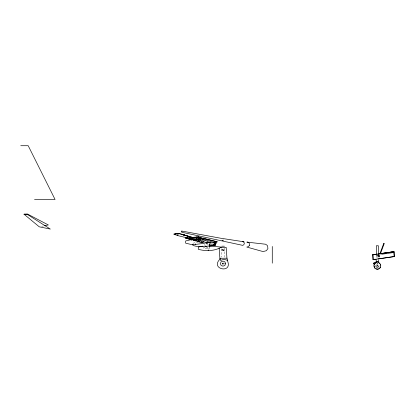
<?xml version="1.0" encoding="UTF-8"?>
<svg xmlns="http://www.w3.org/2000/svg" width="415" height="415" viewBox="0 0 415 415"><rect width="100%" height="100%" fill="white"/><g stroke="black" fill="none" stroke-linecap="round" stroke-linejoin="round"><path stroke-width="0.31" stroke-dasharray="2.08 1.56" d="M377.977 256.366L378.018 254.141L377.899 257.533L378.874 257.502L379.217 257.061L380.093 254.639M209.471 244.855L209.674 243.709M209.513 245.13L209.715 243.984M377.93 255.567L379.009 255.396L376.317 255.816L379.014 255.401M208.963 249.182L209.3 247.994M379.429 254.986C377.946 258.26 380.135 257.165 378.558 254.711L376.078 255.069M375.912 265.268L376.249 264.749M378.937 255.375L378.703 255.298M378.309 255.422L378.579 255.287M192.892 243.211L197.851 242.023L204.699 242.116M208.517 246.78L203.251 247.973L208.527 249.099L206.769 247.257M41.676 226.315L43.492 225.947M376.753 264.412L377.951 264.412M377.142 254.997L378.942 254.727M222.233 250.276C229.843 249.498 216.542 249.851 224.105 250.115L222.233 249.7M222.233 250.266L224.105 250.115L222.233 249.814M211.723 244.534L203.864 243.662M198.92 240.679L205.057 241.732M198.354 240.742L204.621 242.199M222.233 249.669L222.86 249.814M202.753 242.702L197.364 241.265M205.762 243.47L209.969 244.534L209.969 243.06M196.809 241.281L202.323 242.796M202.027 240.705L205.083 241.53M198.137 240.752L203.454 242.319M195.455 241.162L200.378 242.687M197.69 240.726L203.215 242.443M205.674 243.2L209.969 244.534L207.552 243.766M197.524 241.302L201.192 242.448L201.607 243.066M202.37 240.638L204.823 241.416M197.882 240.695L203.324 242.422M379.175 257.056C378.127 256.413 379.922 257.746 378.942 256.325L379.217 257.061L378.942 256.325L378.973 256.942M210.384 243.709L211.52 244.305M204.128 244.497L205.01 245.415M198.515 240.866L198.541 241.639L201.192 242.448L201.192 241.66M378.392 254.789L378.392 257.897M376.312 255.344L376.312 257.897M224.458 248.123L224.458 257.108M224.121 263.022L224.121 264.189M221.766 248.761L221.766 257.108M376.893 263.81L377.92 263.8L376.893 263.81"/><path stroke-width="0.62" d="M378.542 260.029L378.418 261.507L377.759 261.523M191.808 237.38L191.839 237.655L198.588 237.095L202.089 238.189L198.567 236.82L187.476 237.93L177.822 235.637L178.019 233.484L179.093 233.412L191.657 237.126L191.694 237.401L179.114 233.687L173.994 234.231L173.963 233.956L178.004 233.489L178.035 233.764M209.471 247.402L209.772 245.68M374.211 264.474L373.951 265.849L374.937 268.266M380.752 265.787L380.493 267.161L379.767 268.266M378.931 265.771C378.983 267.805 375.72 267.8 375.772 265.771M214.259 243.818L215.504 245.213L215.852 243.294L215.504 245.213L209.399 246.24M379.881 253.773L383.725 243.46L384.166 243.709L380.322 254.032M393.965 252.486L381.629 254.245M374.211 264.537L374.937 263.369L376.052 262.622M380.493 267.099C379.232 270.564 373.842 269.397 373.951 265.787M373.329 263.359C373.801 262.467 373.002 264.293 374.361 264.215M220.448 258.706C208.854 269.304 233.915 274.445 227.181 260.086M374.937 263.432L376.052 262.685M197.104 240.446L187.756 238.288L187.756 237.878L185.915 238.101L189.92 239.45L190.573 239.076L194.998 240.518M373.977 263.333L376.27 262.296M373.536 263.053C373.313 264.148 376.561 260.77 376.659 262.067L376.535 261.777L376.659 262.052M206.229 242.427L203.132 243.475L195.564 244.399M190.604 239.782L185.645 240.965L185.645 243.164L190.604 244.342L195.564 244.43L195.564 243.838M201.389 246.36L198.292 247.101L198.292 249.296C205.778 251.381 214.602 251.215 221.366 247.101L209.471 245.95M198.043 238.329L200.528 238.708L200.528 240.052L195.849 240.155L185.915 238.101L187.756 238.288L191.839 237.375L196.518 237.375L214.648 242.573L214.648 244.534L213.481 244.534M44.701 225.698L48.332 224.956L27.374 213.979L23.997 214.192L39.254 226.808L50.319 229.075L27.333 214.415L23.997 214.192M378.651 268.956L377.344 269.216L376.052 268.956M211.105 245.649L212.273 245.436L212.33 245.711L212.288 245.431M373.08 259.733L372.846 254.722L373.132 259.738L376.244 259.271M393.97 251.62L394.25 256.6L393.97 251.62L372.805 254.727M373.09 259.624L394.209 256.522M212.086 244.601L213.787 245.493L213.741 245.218L214.887 245.026M376.638 254.265L372.8 254.836L375.964 254.374M378.558 253.98L393.97 251.703L378.444 254.006M377.998 259.002L394.25 256.6M214.176 242.485L215.81 242.298L215.899 242.822L214.213 242.759L215.836 242.573L215.81 242.298M189.852 237.354L191.657 237.126M192.892 244.305L192.892 245.405C198.552 247.423 204.585 246.624 210.374 245.716M186.371 237.774L187.44 237.655L187.476 237.93L185.334 238.169L185.303 237.894M188.809 238.641L187.85 238.75L190.573 239.076L189.396 238.786M219.883 258.296L226.964 258.187L227.695 260.511L226.18 259.837L224.027 259.546L222.025 259.847L220.723 260.599L219.883 258.296L219.151 248.18M214.804 241.888L217.024 241.686L217.05 241.966L213.16 242.319M377.883 262.56L377.344 262.55M183.409 234.734L183.918 234.973L183.897 234.698M220.759 247.475L226.154 247.293L226.964 258.187M20.75 145.722L28.204 145.722L55.06 199.465L34.549 199.465M199.356 238.708L200.528 238.708L205.824 240.897M201.752 240.441L196.518 238.775L191.839 238.775L187.756 238.288M221.766 246.199L224.458 246.199M376.587 261.517L376.286 261.507L376.161 260.029M210.374 242.64L213.471 242.936M384.166 243.709L383.74 243.475M191.766 240.02L189.92 239.45L195.849 240.155L191.839 238.775L191.839 237.375L193.084 237.567M188.353 236.285L183.425 234.729L184.654 235.217M205.876 242.49L207.754 242.931M213.393 244.243L214.648 244.534L213.419 244.145M217.05 241.966L202.883 238.366L202.862 238.085L217.024 241.686M189.92 239.45L191.797 239.948M192.638 239.771L195.081 240.539M206.665 242.002L209.736 242.977M196.674 240.311L191.839 238.775L200.528 240.052L196.518 237.375L196.518 238.775M173.994 234.231L177.822 235.637M206.997 241.38L211.116 243.081M378.651 262.622L379.767 263.369L380.493 264.537M378.651 262.685L379.767 263.432M205.451 245.877L206.328 246.795M380.493 264.474L380.752 265.849M213.746 245.213L213.787 245.493M215.862 242.547L215.899 243.569L215.862 243.294M187.445 237.655L187.476 237.93M175.472 233.77L175.504 234.05M202.862 238.085L202.883 238.366M198.567 236.82L198.588 237.095M197.447 236.898L197.467 237.178M183.425 234.729L183.446 235.009M179.093 233.412L179.114 233.687M378.392 254.167L378.392 245.773L376.312 245.773L376.312 254.706M378.236 262.322C378.968 261.04 375.736 261.04 376.467 262.322M272.276 246.458L272.276 263.162M208.211 249.975L208.211 250.567M202.811 246.079L202.811 246.671M249.342 245.597L248.134 246.707L246.79 247.065L263.043 251.573L266.373 250.707L267.914 248.564L267.623 246.121L267.125 245.291L265.559 244.228L246.858 242.111C248.912 241.758 250.048 243.896 249.342 245.597M181.895 231.446L181.651 232.218L242.651 245.353C244.02 245.047 244.886 243.346 243.859 242.178L242.744 241.608L244.025 241.795L220.619 238.22L181.594 231.01L181.895 231.446M225.501 263.618C225.625 266.923 220.37 266.912 220.469 263.618C220.37 260.324 225.625 260.319 225.501 263.618M222.43 263.39L222.762 264.189L223.54 263.847L223.229 263.048L222.43 263.39M377.002 265.642C377.292 267.104 378.226 264.775 377.002 265.642M223.203 240.114L222.165 240.716L223.203 240.114M215.001 242.656L214.965 242.381L215.001 242.656M193.001 237.51L192.97 237.235L193.001 237.51M211.915 240.643L211.889 240.368L211.915 240.643M196.419 237.25L196.399 236.975L196.419 237.25"/></g></svg>
